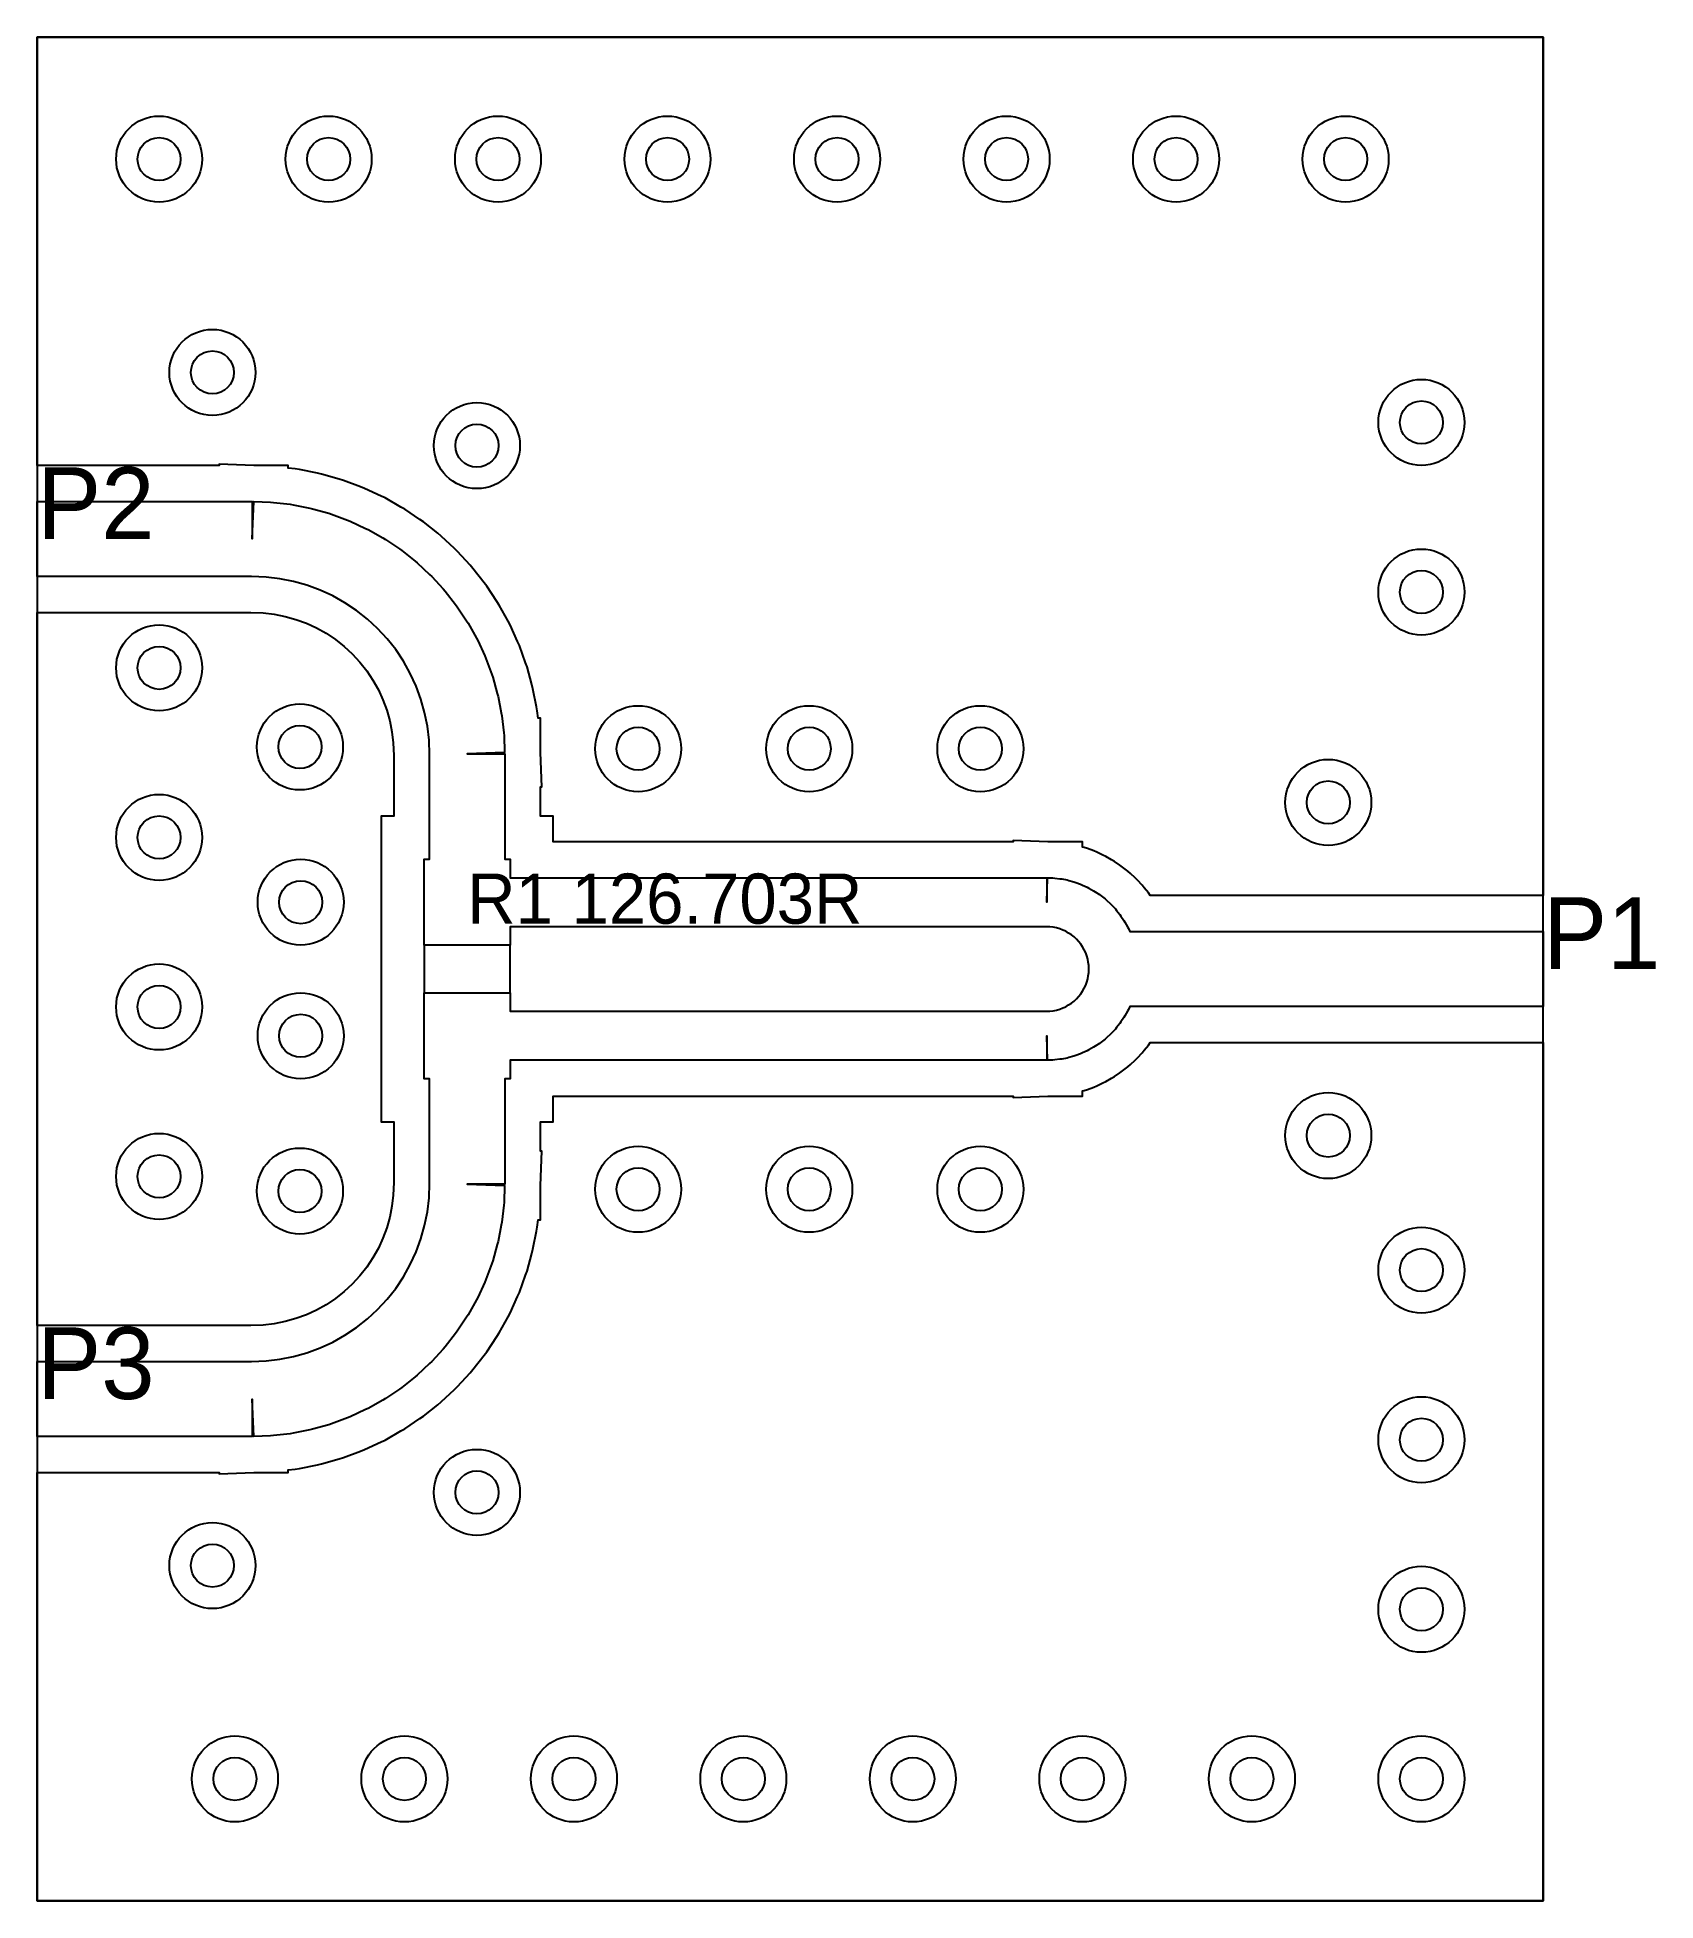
# Model space of a CAD drawing. Header units: millimetres. Extents: x -4.5 to 6.8, y -6.5 to 6.5.
import ezdxf

# ---------------------------------------------------------------- set-up
doc = ezdxf.new("R2010")
doc.units = ezdxf.units.MM
for name, color, linetype in [('RF_BOARD_OUTLINE', 7, 'Continuous'), ('RF_PORT', 4, 'Continuous'), ('RF_RESISTOR', 5, 'Continuous'), ('RF_TOP_POUR', 3, 'Continuous'), ('RF_TOP_SIGNAL', 2, 'Continuous'), ('RF_VIA', 1, 'Continuous')]:
    doc.layers.add(name, color=color, linetype=linetype)

msp = doc.modelspace()

# ---------------------------------------------------------------- linework, layer by layer
at = {"layer": 'RF_BOARD_OUTLINE'}
msp.add_lwpolyline([(6, -6.5), (6, 6.5), (-4.509, 6.5), (-4.509, -6.5), (6, -6.5)], close=True, dxfattribs=at)
at = {"layer": 'RF_RESISTOR'}
msp.add_lwpolyline([(-1.809, -0.166), (-1.209, -0.166), (-1.209, 0.166), (-1.809, 0.166)], close=True, dxfattribs=at)
at = {"layer": 'RF_TOP_POUR'}
for points in [[(6, 0.512), (3.258, 0.512), (3.258, 0.512), (3.245, 0.531), (3.216, 0.567), (3.201, 0.585), (3.169, 0.619), (3.153, 0.635), (3.119, 0.667), (3.101, 0.682), (3.065, 0.711), (3.046, 0.724), (3.008, 0.75), (2.988, 0.762), (2.947, 0.785), (2.927, 0.795), (2.884, 0.815), (2.863, 0.824), (2.819, 0.84), (2.797, 0.847), (2.785, 0.851), (2.785, 0.887), (2.543, 0.887), (2.301, 0.896), (2.301, 0.887), (-0.909, 0.887), (-0.909, 1.066), (-0.997, 1.066), (-0.997, 1.27), (-0.988, 1.27), (-0.997, 1.51), (-0.997, 1.75), (-1.014, 1.75), (-1.02, 1.8), (-1.025, 1.83), (-1.05, 1.955), (-1.057, 1.984), (-1.091, 2.107), (-1.101, 2.136), (-1.145, 2.256), (-1.157, 2.284), (-1.21, 2.4), (-1.224, 2.427), (-1.286, 2.538), (-1.302, 2.564), (-1.373, 2.67), (-1.391, 2.695), (-1.47, 2.795), (-1.489, 2.818), (-1.576, 2.912), (-1.598, 2.933), (-1.691, 3.02), (-1.714, 3.04), (-1.815, 3.119), (-1.839, 3.136), (-1.945, 3.207), (-1.971, 3.223), (-2.082, 3.286), (-2.11, 3.299), (-2.225, 3.353), (-2.253, 3.364), (-2.373, 3.409), (-2.402, 3.418), (-2.525, 3.453), (-2.554, 3.46), (-2.68, 3.485), (-2.71, 3.489), (-2.759, 3.495), (-2.759, 3.512), (-2.999, 3.512), (-3.239, 3.521), (-3.239, 3.512), (-4.509, 3.512), (-4.509, 6.5), (6, 6.5), (6, 0.512)], [(-2.932, 2.485), (-2.855, 2.476), (-2.779, 2.46), (-2.704, 2.439), (-2.631, 2.412), (-2.561, 2.38), (-2.493, 2.342), (-2.429, 2.299), (-2.368, 2.251), (-2.311, 2.198), (-2.258, 2.141), (-2.21, 2.081), (-2.167, 2.016), (-2.129, 1.948), (-2.097, 1.878), (-2.07, 1.805), (-2.049, 1.731), (-2.034, 1.655), (-2.025, 1.577), (-2.021, 1.49), (-2.021, 1.066), (-2.109, 1.066), (-2.109, -1.066), (-2.021, -1.066), (-2.021, -1.49), (-2.025, -1.577), (-2.034, -1.655), (-2.049, -1.731), (-2.07, -1.805), (-2.097, -1.878), (-2.129, -1.948), (-2.167, -2.016), (-2.21, -2.081), (-2.258, -2.141), (-2.311, -2.198), (-2.368, -2.251), (-2.429, -2.299), (-2.493, -2.342), (-2.561, -2.38), (-2.631, -2.412), (-2.704, -2.439), (-2.779, -2.46), (-2.855, -2.476), (-2.932, -2.485), (-3.019, -2.488), (-4.509, -2.488), (-4.509, 2.488), (-3.019, 2.488), (-2.932, 2.485)], [(-4.509, -6.5), (-4.509, -3.512), (-3.239, -3.512), (-3.239, -3.521), (-2.999, -3.512), (-2.759, -3.512), (-2.759, -3.495), (-2.71, -3.489), (-2.68, -3.485), (-2.554, -3.46), (-2.525, -3.453), (-2.402, -3.418), (-2.373, -3.409), (-2.253, -3.364), (-2.225, -3.353), (-2.11, -3.299), (-2.082, -3.286), (-1.971, -3.223), (-1.945, -3.207), (-1.839, -3.136), (-1.815, -3.119), (-1.714, -3.04), (-1.691, -3.02), (-1.598, -2.933), (-1.576, -2.912), (-1.489, -2.818), (-1.47, -2.795), (-1.391, -2.695), (-1.373, -2.67), (-1.302, -2.564), (-1.286, -2.538), (-1.224, -2.427), (-1.21, -2.4), (-1.157, -2.284), (-1.145, -2.256), (-1.101, -2.136), (-1.091, -2.107), (-1.057, -1.984), (-1.05, -1.955), (-1.025, -1.83), (-1.02, -1.8), (-1.014, -1.75), (-0.997, -1.75), (-0.997, -1.51), (-0.988, -1.27), (-0.997, -1.27), (-0.997, -1.066), (-0.909, -1.066), (-0.909, -0.887), (2.301, -0.887), (2.301, -0.896), (2.543, -0.887), (2.785, -0.887), (2.785, -0.851), (2.797, -0.847), (2.819, -0.84), (2.863, -0.824), (2.884, -0.815), (2.927, -0.795), (2.947, -0.785), (2.988, -0.762), (3.008, -0.75), (3.046, -0.724), (3.065, -0.711), (3.101, -0.682), (3.119, -0.667), (3.153, -0.635), (3.169, -0.619), (3.201, -0.585), (3.216, -0.567), (3.245, -0.531), (3.258, -0.512), (3.258, -0.512), (6, -0.512), (6, -6.5), (-4.509, -6.5)]]:
    msp.add_lwpolyline(points, close=True, dxfattribs=at)
at = {"layer": 'RF_TOP_SIGNAL'}
msp.add_lwpolyline([(-2.912, -2.734), (-2.816, -2.723), (-2.72, -2.704), (-2.627, -2.677), (-2.536, -2.644), (-2.447, -2.603), (-2.363, -2.555), (-2.282, -2.501), (-2.205, -2.441), (-2.134, -2.375), (-2.068, -2.304), (-2.008, -2.228), (-1.954, -2.147), (-1.906, -2.062), (-1.866, -1.974), (-1.832, -1.883), (-1.806, -1.789), (-1.787, -1.694), (-1.775, -1.597), (-1.771, -1.495), (-1.771, -0.766), (-1.809, -0.766), (-1.809, -0.166), (-1.209, -0.166), (-1.209, -0.295), (2.531, -0.295), (2.558, -0.294), (2.581, -0.291), (2.603, -0.287), (2.626, -0.28), (2.647, -0.272), (2.668, -0.263), (2.688, -0.251), (2.708, -0.239), (2.726, -0.224), (2.743, -0.209), (2.758, -0.192), (2.773, -0.173), (2.786, -0.154), (2.797, -0.134), (2.807, -0.113), (2.815, -0.091), (2.821, -0.069), (2.825, -0.047), (2.828, -0.024), (2.829, 0), (2.828, 0.024), (2.825, 0.047), (2.821, 0.069), (2.815, 0.091), (2.807, 0.113), (2.797, 0.134), (2.786, 0.154), (2.773, 0.173), (2.758, 0.192), (2.743, 0.209), (2.726, 0.224), (2.708, 0.239), (2.688, 0.251), (2.668, 0.263), (2.647, 0.272), (2.626, 0.28), (2.603, 0.287), (2.581, 0.291), (2.558, 0.294), (2.531, 0.295), (-1.209, 0.295), (-1.209, 0.166), (-1.809, 0.166), (-1.809, 0.766), (-1.771, 0.766), (-1.771, 1.495), (-1.775, 1.597), (-1.787, 1.694), (-1.806, 1.789), (-1.832, 1.883), (-1.866, 1.974), (-1.906, 2.062), (-1.954, 2.147), (-2.008, 2.228), (-2.068, 2.304), (-2.134, 2.375), (-2.205, 2.441), (-2.282, 2.501), (-2.363, 2.555), (-2.447, 2.603), (-2.536, 2.644), (-2.627, 2.677), (-2.72, 2.704), (-2.816, 2.723), (-2.912, 2.734), (-3.014, 2.738), (-4.509, 2.738), (-4.509, 3.262), (-3.009, 3.262), (-3.009, 3), (-2.999, 3.262), (-2.881, 3.257), (-2.861, 3.255), (-2.744, 3.242), (-2.724, 3.238), (-2.608, 3.215), (-2.588, 3.211), (-2.475, 3.179), (-2.455, 3.172), (-2.345, 3.132), (-2.326, 3.124), (-2.219, 3.074), (-2.2, 3.065), (-2.098, 3.007), (-2.08, 2.997), (-1.982, 2.931), (-1.965, 2.919), (-1.873, 2.846), (-1.857, 2.833), (-1.771, 2.753), (-1.756, 2.738), (-1.676, 2.652), (-1.663, 2.636), (-1.59, 2.544), (-1.578, 2.527), (-1.513, 2.429), (-1.502, 2.412), (-1.444, 2.309), (-1.435, 2.291), (-1.386, 2.184), (-1.378, 2.165), (-1.337, 2.054), (-1.331, 2.035), (-1.299, 1.921), (-1.294, 1.901), (-1.271, 1.786), (-1.268, 1.765), (-1.254, 1.648), (-1.252, 1.628), (-1.248, 1.51), (-1.509, 1.5), (-1.247, 1.5), (-1.247, 0.766), (-1.209, 0.766), (-1.209, 0.637), (2.535, 0.637), (2.535, 0.466), (2.541, 0.637), (2.578, 0.635), (2.591, 0.634), (2.627, 0.63), (2.641, 0.628), (2.677, 0.621), (2.69, 0.618), (2.725, 0.608), (2.738, 0.604), (2.772, 0.591), (2.784, 0.586), (2.817, 0.57), (2.829, 0.564), (2.861, 0.546), (2.873, 0.539), (2.903, 0.519), (2.914, 0.511), (2.943, 0.489), (2.953, 0.48), (2.98, 0.455), (2.989, 0.446), (3.014, 0.419), (3.023, 0.409), (3.045, 0.38), (3.053, 0.369), (3.074, 0.339), (3.081, 0.327), (3.098, 0.295), (3.105, 0.283), (3.114, 0.262), (6, 0.262), (6, -0.262), (3.114, -0.262), (3.105, -0.283), (3.098, -0.295), (3.081, -0.327), (3.074, -0.339), (3.053, -0.369), (3.045, -0.38), (3.023, -0.409), (3.014, -0.419), (2.989, -0.446), (2.98, -0.455), (2.953, -0.48), (2.943, -0.489), (2.914, -0.511), (2.903, -0.519), (2.873, -0.539), (2.861, -0.546), (2.829, -0.564), (2.817, -0.57), (2.784, -0.586), (2.772, -0.591), (2.738, -0.604), (2.725, -0.608), (2.69, -0.618), (2.677, -0.621), (2.641, -0.628), (2.627, -0.63), (2.591, -0.634), (2.578, -0.635), (2.541, -0.637), (2.535, -0.466), (2.535, -0.637), (-1.209, -0.637), (-1.209, -0.766), (-1.247, -0.766), (-1.247, -1.5), (-1.509, -1.5), (-1.248, -1.51), (-1.252, -1.628), (-1.254, -1.648), (-1.268, -1.765), (-1.271, -1.786), (-1.294, -1.901), (-1.299, -1.921), (-1.331, -2.035), (-1.337, -2.054), (-1.378, -2.165), (-1.386, -2.184), (-1.435, -2.291), (-1.444, -2.309), (-1.502, -2.412), (-1.513, -2.429), (-1.578, -2.527), (-1.59, -2.544), (-1.663, -2.636), (-1.676, -2.652), (-1.756, -2.738), (-1.771, -2.753), (-1.857, -2.833), (-1.873, -2.846), (-1.965, -2.919), (-1.982, -2.931), (-2.08, -2.997), (-2.098, -3.007), (-2.2, -3.065), (-2.219, -3.074), (-2.326, -3.124), (-2.345, -3.132), (-2.455, -3.172), (-2.475, -3.179), (-2.588, -3.211), (-2.608, -3.215), (-2.724, -3.238), (-2.744, -3.242), (-2.861, -3.255), (-2.881, -3.257), (-2.999, -3.262), (-3.009, -3), (-3.009, -3.262), (-4.509, -3.262), (-4.509, -2.738), (-3.014, -2.738), (-2.912, -2.734)], close=True, dxfattribs=at)
at = {"layer": 'RF_VIA'}
for centre, radius in [((-3.659, 5.65), 0.3), ((-2.476, 5.65), 0.3), ((-1.294, 5.65), 0.3), ((-0.111, 5.65), 0.3), ((1.072, 5.65), 0.3), ((2.255, 5.65), 0.3), ((3.438, 5.65), 0.3), ((4.621, 5.65), 0.3), ((-3.659, 5.65), 0.15), ((-2.476, 5.65), 0.15), ((-1.294, 5.65), 0.15), ((-0.111, 5.65), 0.15), ((1.072, 5.65), 0.15), ((2.255, 5.65), 0.15), ((3.438, 5.65), 0.15), ((4.621, 5.65), 0.15), ((-3.287, 4.162), 0.3), ((-3.287, 4.162), 0.15), ((5.15, 3.813), 0.3), ((-1.441, 3.651), 0.3), ((5.15, 3.813), 0.15), ((-1.441, 3.651), 0.15), ((5.15, 2.63), 0.3), ((5.15, 2.63), 0.15), ((-3.659, 2.101), 0.3), ((-3.659, 2.101), 0.15), ((-2.676, 1.549), 0.3), ((-0.316, 1.537), 0.3), ((0.878, 1.537), 0.3), ((2.072, 1.537), 0.3), ((-2.676, 1.549), 0.15), ((-0.316, 1.537), 0.15), ((0.878, 1.537), 0.15), ((2.072, 1.537), 0.15), ((4.5, 1.162), 0.3), ((4.5, 1.162), 0.15), ((-3.659, 0.918), 0.3), ((-3.659, 0.918), 0.15), ((-2.671, 0.466), 0.3), ((-2.671, 0.466), 0.15), ((-3.659, -0.265), 0.3), ((-3.659, -0.265), 0.15), ((-2.671, -0.466), 0.3), ((-2.671, -0.466), 0.15), ((4.5, -1.162), 0.3), ((4.5, -1.162), 0.15), ((-3.659, -1.447), 0.3), ((-3.659, -1.447), 0.15), ((-2.676, -1.549), 0.3), ((-0.316, -1.537), 0.3), ((0.878, -1.537), 0.3), ((2.072, -1.537), 0.3), ((-2.676, -1.549), 0.15), ((-0.316, -1.537), 0.15), ((0.878, -1.537), 0.15), ((2.072, -1.537), 0.15), ((5.15, -2.101), 0.3), ((5.15, -2.101), 0.15), ((5.15, -3.284), 0.3), ((5.15, -3.284), 0.15), ((-1.441, -3.651), 0.3), ((-1.441, -3.651), 0.15), ((-3.287, -4.162), 0.3), ((-3.287, -4.162), 0.15), ((5.15, -4.467), 0.3), ((5.15, -4.467), 0.15), ((-3.13, -5.65), 0.3), ((-1.947, -5.65), 0.3), ((-0.764, -5.65), 0.3), ((0.418, -5.65), 0.3), ((1.601, -5.65), 0.3), ((2.784, -5.65), 0.3), ((3.967, -5.65), 0.3), ((5.15, -5.65), 0.3), ((-3.13, -5.65), 0.15), ((-1.947, -5.65), 0.15), ((-0.764, -5.65), 0.15), ((0.418, -5.65), 0.15), ((1.601, -5.65), 0.15), ((2.784, -5.65), 0.15), ((3.967, -5.65), 0.15), ((5.15, -5.65), 0.15)]:
    msp.add_circle(centre, radius, dxfattribs=at)

# ---------------------------------------------------------------- texts
at = {"layer": 'RF_PORT'}
for s, p in [('P2', (-4.509, 3)), ('P1', (6, 0)), ('P3', (-4.509, -3))]:
    msp.add_text(s, height=0.5, dxfattribs=at).set_placement(p)
at = {"layer": 'RF_RESISTOR'}
msp.add_text('R1 126.703R', height=0.35, dxfattribs=at).set_placement((-1.509, 0.316))

doc.saveas('drawing.dxf')
